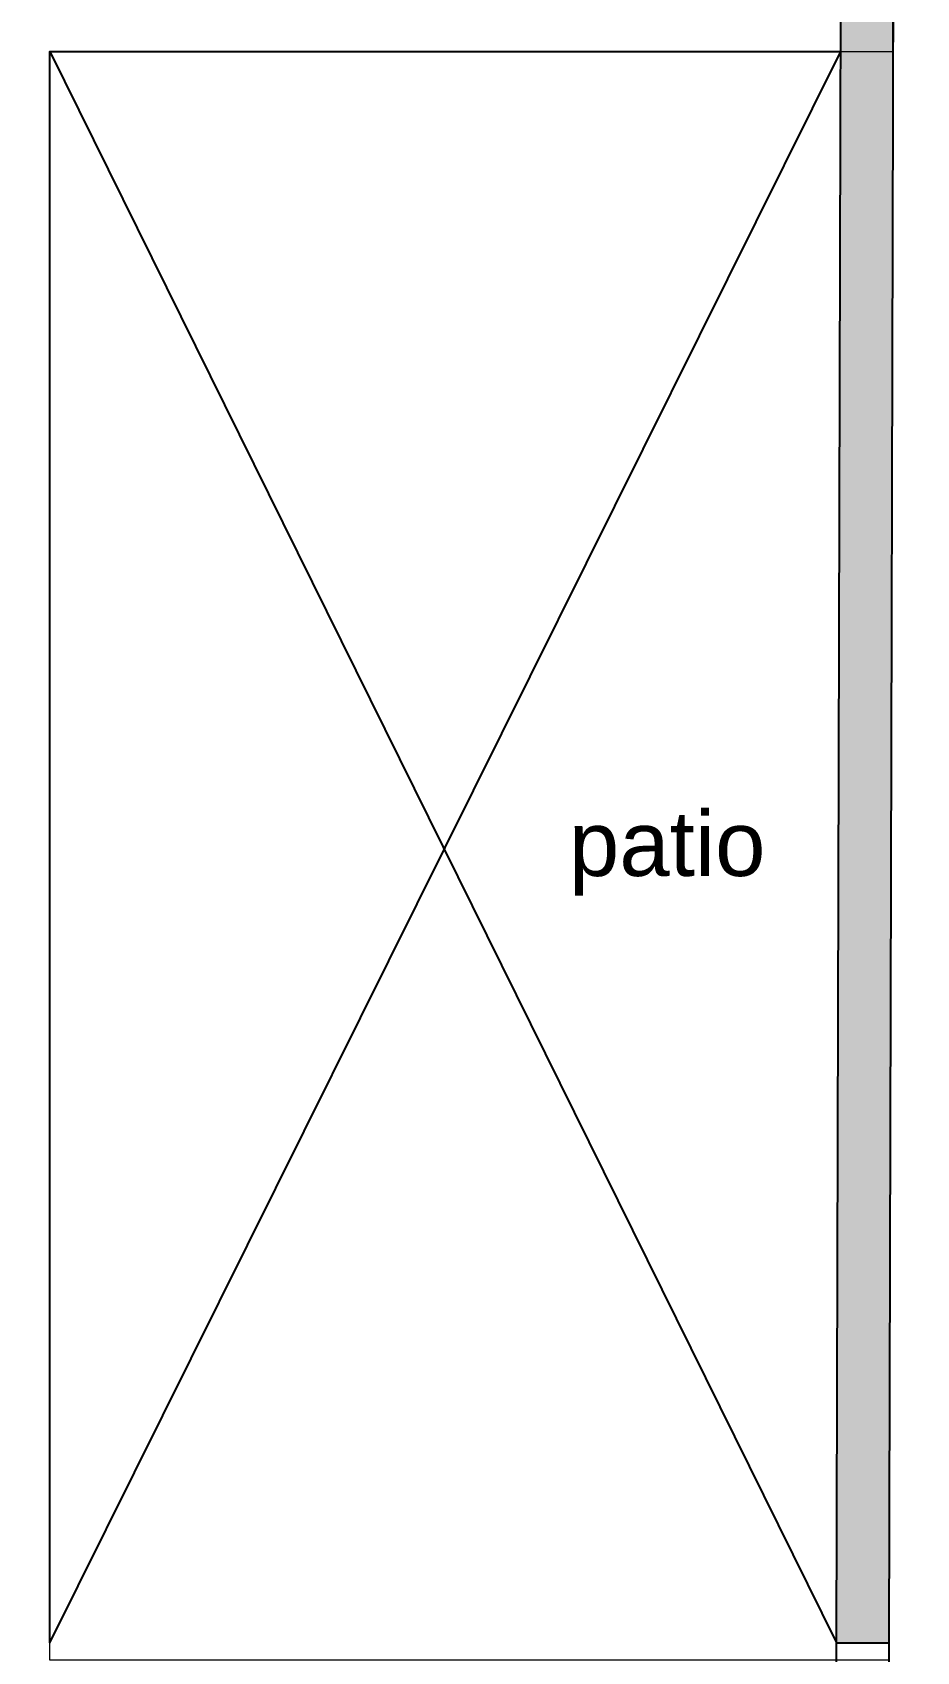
# Model space of a CAD drawing. Header units: metres. Extents: x -598 to 357, y -242 to 574.
# Drawn here: x -292.133 to -289.579, y 284.505 to 289.183 of the extents above; entities that cross this region are included whole.
import ezdxf

# ---------------------------------------------------------------- set-up
doc = ezdxf.new("R2010")
doc.units = ezdxf.units.M
for name, color, linetype in [('000-GRADAS', 2, 'Continuous'), ('T-texto', 8, 'Continuous'), ('xref_Nivel PB$0$D-dintel mamposteria', 1, 'Continuous'), ('xref_Nivel TIPICO$0$H-hatch mamposteria', 8, 'Continuous')]:
    doc.layers.add(name, color=color, linetype=linetype)
doc.layers.add('PARQUEOS', color=252, linetype='Continuous', lineweight=0)
doc.styles.get("Standard").update_dxf_attribs({"font": 'arial.ttf'})

msp = doc.modelspace()

# ---------------------------------------------------------------- hatches: boundary and pattern name
at = {"layer": 'xref_Nivel TIPICO$0$H-hatch mamposteria', "transparency": 33554585}
h = msp.add_hatch(color=256, dxfattribs=at)
h.dxf.hatch_style = 1
h.paths.add_polyline_path([(-289.5792, 315.2369), (-296.7404, 315.1954), (-299.427, 315.2031), (-299.6598, 315.222), (-300.0107, 315.2296), (-304.7573, 315.2341), (-307.5183, 315.243), (-309.5739, 315.2369), (-309.6486, 273.7149), (-309.4986, 273.7149), (-309.4241, 315.0873), (-307.5183, 315.093), (-304.7577, 315.0841), (-301.5387, 315.081), (-301.5387, 315.1523), (-300.6387, 315.1523), (-300.6387, 315.0802), (-300.0124, 315.0796), (-299.6675, 315.0722), (-299.4333, 315.0531), (-296.7402, 315.0454), (-293.5471, 315.0639), (-293.5471, 315.1253), (-292.6471, 315.1253), (-292.6471, 315.0691), (-289.7296, 315.086), (-289.8102, 284.5296), (-289.6598, 284.5296)])

# ---------------------------------------------------------------- linework, layer by layer
at = {"layer": '000-GRADAS', "color": 5}
for points in [[(-289.8102, 284.5296), (-289.7296, 315.086), (-296.7402, 315.0454), (-299.4333, 315.0531), (-299.6675, 315.0722), (-300.0124, 315.0796), (-304.7577, 315.0841), (-307.5183, 315.093), (-309.4241, 315.0873), (-309.4986, 273.7149), (-309.6486, 273.7149), (-309.5739, 315.2369), (-307.5183, 315.243), (-304.7573, 315.2341), (-300.0107, 315.2296), (-299.6598, 315.222), (-299.427, 315.2031), (-296.7404, 315.1954), (-289.5792, 315.2369), (-289.6598, 284.5296)], [(-289.8348, 275.0136), (-289.8102, 284.5296), (-289.6598, 284.5296), (-289.6848, 275.0136), (-289.8348, 275.0136)]]:
    msp.add_lwpolyline(points, dxfattribs=at)
at = {"layer": 'PARQUEOS'}
msp.add_lwpolyline([(-307.1387, 275.0136), (-289.6848, 275.0136), (-289.6598, 284.4796), (-292.0834, 284.4796), (-292.0834, 289.1277), (-289.7978, 289.1277), (-289.6478, 289.1277), (-289.6478, 299.5071), (-292.6502, 299.5072), (-292.6502, 315.2191), (-307.1387, 315.2191), (-307.1387, 275.0136)], dxfattribs=at)
at = {"layer": 'xref_Nivel PB$0$D-dintel mamposteria'}
for points in [[(-292.0834, 284.5296), (-292.0834, 289.1277), (-289.7978, 289.1277)], [(-292.0834, 284.5296), (-289.7981, 289.1277)], [(-292.0834, 289.1277), (-289.8102, 284.5296)]]:
    msp.add_lwpolyline(points, dxfattribs=at)

# ---------------------------------------------------------------- texts
at = {"layer": 'T-texto', "insert": (-290.0158, 286.9332), "char_height": 0.1875, "attachment_point": 3}
msp.add_mtext_dynamic_manual_height_columns('patio', width=2.585832, gutter_width=0.9375, heights=[0], dxfattribs=at)

doc.saveas('drawing.dxf')
